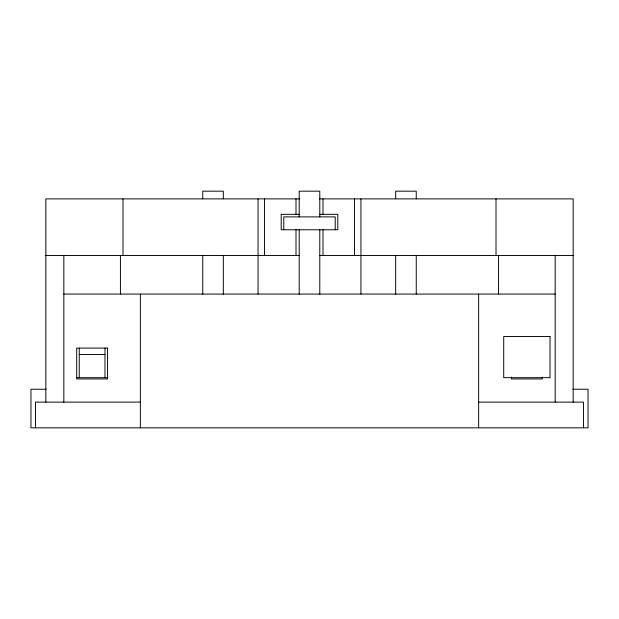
<?xml version="1.0" encoding="UTF-8"?>
<svg xmlns="http://www.w3.org/2000/svg" width="619" height="619" viewBox="0 0 619 619"><rect width="100%" height="100%" fill="white"/><g stroke="black" fill="none" stroke-linecap="round" stroke-linejoin="round"><path stroke-width="0.93" d="M299.534 198.885L45.821 198.885L45.821 402.11M319.652 198.885L573.179 198.885L573.179 402.11M299.348 214.321L281.204 214.321L281.204 229.757L337.796 229.757L337.796 214.321L319.652 214.321M45.821 255.477L299.403 255.477M319.597 255.477L573.179 255.477M63.834 294.064L555.166 294.064M79.263 354.517L104.99 354.517M76.462 377.667L107.799 377.667M46.301 389.243L30.95 389.243L30.95 427.83L588.05 427.83L588.05 389.243L572.699 389.243M140.358 402.11L35.531 402.11L35.531 427.83M478.642 402.11L583.469 402.11L583.469 427.83M555.166 255.477L555.166 402.11M542.306 377.025L542.306 378.96L511.433 378.96L511.433 377.025M498.574 255.477L498.574 294.064M496.005 198.885L496.005 255.477M478.642 294.064L478.642 427.83M416.254 198.792L416.254 191.17L395.688 191.17L395.68 198.792M416.254 255.74L416.254 294.234M395.68 255.74L395.68 294.234M360.947 198.885L360.947 294.064M354.517 198.885L354.517 255.477M335.219 229.757L335.219 216.89L283.781 216.89L283.781 229.757M323.002 198.885L323.002 214.321M323.002 229.757L323.002 255.477M319.791 216.89L319.791 191.17L299.217 191.17L299.209 216.89M319.791 229.757L319.791 294.234M299.209 229.757L299.209 294.234M295.998 198.885L295.998 214.321M295.998 229.757L295.998 255.477M264.483 198.885L264.483 255.477M258.053 198.885L258.053 294.064M223.32 198.792L223.32 191.17L202.753 191.17L202.746 198.792M223.32 255.74L223.32 294.234M202.746 255.74L202.746 294.234M140.358 294.064L140.358 427.83M122.995 198.885L122.995 255.477M120.426 255.477L120.426 294.064M104.99 348.087L104.99 377.667M79.263 348.087L79.263 377.667M63.834 255.477L63.834 402.11M550.02 336.512L503.719 336.512L503.719 377.667L550.02 377.667L550.02 336.512M107.567 348.087L76.694 348.087L76.694 378.96L107.567 378.96L107.567 348.087"/></g></svg>
